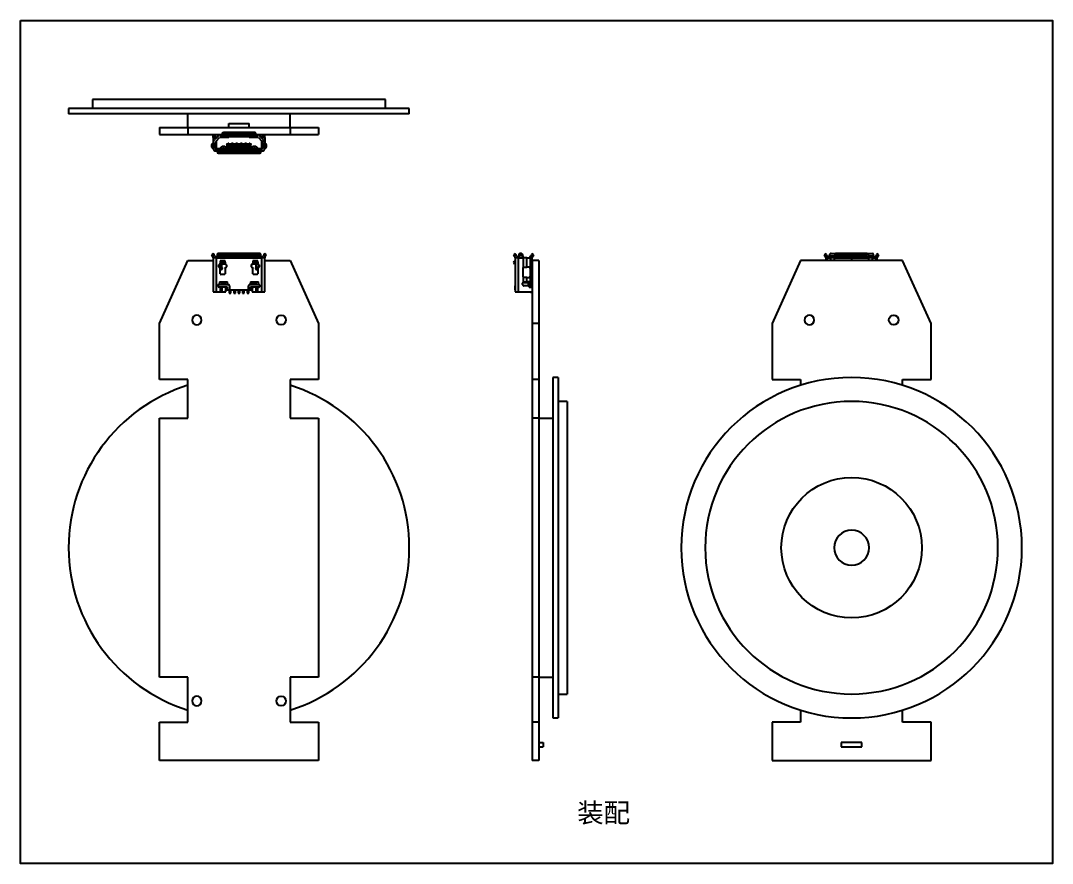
# Model space of a CAD drawing. Header units: inches. Extents: x 386 to 767, y 488 to 611.
# Drawn here: x 616.5 to 767, y 488 to 611 of the extents above; entities that cross this region are included whole.
import ezdxf

# ---------------------------------------------------------------- set-up
doc = ezdxf.new("R2010")
doc.units = ezdxf.units.IN
doc.header["$MEASUREMENT"] = 0
doc.layers.add('200', color=7, linetype='Continuous')

msp = doc.modelspace()

# ---------------------------------------------------------------- linework, layer by layer
at = {"color": 7}
for p, q in [((640.9, 595.38), (640.9, 597.38)), ((655.8, 595.38), (655.8, 597.38)), ((692.11, 553), (694.11, 553)), ((692.11, 515.2), (694.11, 515.2))]:
    msp.add_line(p, q, dxfattribs=at)
msp.add_lwpolyline([(616.5, 611), (767, 611), (767, 488), (616.5, 488)], close=True)
at = {"layer": '200', "color": 7}
for p, q in [((669.7, 599.48), (627, 599.48)), ((627, 599.48), (627, 598.18)), ((669.7, 598.18), (669.7, 599.48)), ((623.5, 598.18), (623.5, 597.38)), ((673.2, 598.18), (623.5, 598.18)), ((673.2, 597.38), (673.2, 598.18)), ((673.2, 597.38), (623.5, 597.38)), ((646.85, 595.99), (649.85, 595.99)), ((646.85, 595.38), (646.85, 595.99)), ((649.85, 595.38), (649.85, 595.99)), ((636.75, 595.38), (636.75, 594.38)), ((636.75, 595.38), (640.9, 595.38)), ((640.9, 595.38), (640.9, 594.38)), ((640.9, 595.38), (655.8, 595.38)), ((645.9, 594.54), (645.9, 594.3)), ((646.1, 594.41), (646.1, 594.66)), ((648.33, 594.66), (646.1, 594.66)), ((648.33, 594.41), (648.33, 594.66)), ((648.37, 594.66), (648.37, 594.41)), ((650.6, 594.66), (648.37, 594.66)), ((650.6, 594.66), (650.6, 594.41)), ((650.8, 594.3), (650.8, 594.54)), ((655.8, 595.38), (655.8, 594.38)), ((655.8, 595.38), (659.95, 595.38)), ((659.95, 595.38), (659.95, 594.38)), ((636.75, 594.38), (640.9, 594.38)), ((640.9, 594.38), (645.87, 594.38)), ((644.71, 593.03), (644.46, 593.03)), ((644.6, 593.93), (644.6, 594.38)), ((644.9, 593.93), (644.6, 593.93)), ((644.6, 593.93), (644.6, 593.18)), ((644.6, 593.08), (644.6, 593.03)), ((644.84, 593.03), (644.71, 593.03)), ((645.29, 594.13), (644.82, 593.63)), ((644.84, 593.03), (644.84, 592.43)), ((644.9, 593.03), (644.84, 593.03)), ((644.9, 593.93), (644.9, 594.38)), ((644.9, 593.72), (644.9, 593.93)), ((644.9, 593.03), (644.9, 593.08)), ((644.9, 592.43), (644.9, 593.03)), ((644.9, 592.98), (644.9, 593.03)), ((645.12, 594.06), (644.92, 593.86)), ((644.92, 593.86), (644.92, 593.74)), ((645, 593.83), (644.92, 593.86)), ((644.92, 593.22), (644.92, 592.45)), ((645.02, 593.41), (645.02, 592.49)), ((645.04, 593.43), (645.51, 593.93)), ((645.12, 594.06), (645.15, 593.99)), ((645.22, 594.06), (645.12, 594.06)), ((645.35, 594.19), (645.35, 594.38)), ((646.87, 593.96), (645.55, 593.96)), ((646.77, 594.06), (645.73, 594.06)), ((645.8, 594.38), (645.8, 594.38)), ((645.85, 594.38), (645.85, 594.38)), ((645.9, 594.38), (645.87, 594.38)), ((645.87, 594.08), (645.9, 594.08)), ((645.9, 594.3), (645.9, 594.15)), ((648.33, 594.15), (645.9, 594.15)), ((645.9, 594.15), (645.9, 594.08)), ((645.9, 594.08), (648.33, 594.08)), ((646.1, 594.41), (648.33, 594.41)), ((646.65, 594.08), (646.65, 594.06)), ((646.75, 593.06), (646.75, 592.91)), ((646.85, 593.06), (646.75, 593.06)), ((646.77, 594.08), (646.77, 594.06)), ((646.85, 592.91), (646.85, 593.06)), ((646.87, 593.96), (646.87, 594.08)), ((647.25, 593.06), (647.25, 592.91)), ((647.5, 593.06), (647.25, 593.06)), ((647.5, 592.91), (647.5, 593.06)), ((647.9, 593.06), (647.9, 592.91)), ((648.15, 593.06), (647.9, 593.06)), ((648.15, 592.91), (648.15, 593.06)), ((648.33, 594.41), (648.33, 594.15)), ((648.33, 594.38), (648.37, 594.38)), ((648.33, 594.08), (648.33, 594.15)), ((648.33, 594.08), (648.37, 594.08)), ((648.37, 594.41), (648.37, 594.15)), ((648.37, 594.41), (650.6, 594.41)), ((650.8, 594.15), (648.37, 594.15)), ((648.37, 594.15), (648.37, 594.08)), ((648.37, 594.08), (650.8, 594.08)), ((648.54, 594.08), (648.93, 594.08)), ((648.8, 593.06), (648.55, 593.06)), ((648.55, 593.06), (648.55, 592.91)), ((648.8, 592.91), (648.8, 593.06)), ((649.1, 594.08), (649.14, 594.08)), ((649.2, 593.06), (649.2, 592.91)), ((649.45, 593.06), (649.2, 593.06)), ((649.45, 592.91), (649.45, 593.06)), ((649.83, 594.08), (649.83, 593.96)), ((651.15, 593.96), (649.83, 593.96)), ((649.95, 593.06), (649.85, 593.06)), ((649.85, 593.06), (649.85, 592.91)), ((649.95, 593.06), (649.85, 593.06)), ((649.93, 594.06), (649.93, 594.08)), ((650.97, 594.06), (649.93, 594.06)), ((649.95, 593.06), (649.95, 592.91)), ((650.05, 594.08), (650.05, 594.06)), ((650.83, 594.38), (650.8, 594.38)), ((650.8, 594.15), (650.8, 594.3)), ((650.8, 594.08), (650.8, 594.15)), ((650.8, 594.08), (650.83, 594.08)), ((650.83, 594.38), (655.8, 594.38)), ((650.9, 594.38), (650.9, 594.38)), ((651.19, 593.93), (651.66, 593.43)), ((651.35, 594.38), (651.35, 594.19)), ((651.88, 593.63), (651.41, 594.13)), ((651.58, 594.06), (651.48, 594.06)), ((651.55, 593.99), (651.58, 594.06)), ((651.78, 593.86), (651.58, 594.06)), ((651.68, 592.49), (651.68, 593.41)), ((651.78, 593.86), (651.7, 593.83)), ((651.78, 593.74), (651.78, 593.86)), ((651.78, 592.45), (651.78, 593.22)), ((651.8, 594.38), (651.8, 593.93)), ((652.1, 593.93), (651.8, 593.93)), ((651.8, 593.93), (651.8, 593.72)), ((651.8, 593.08), (651.8, 593.03)), ((651.8, 593.03), (651.8, 592.43)), ((651.86, 593.03), (651.8, 593.03)), ((651.8, 593.03), (651.8, 592.98)), ((651.86, 592.43), (651.86, 593.03)), ((651.99, 593.03), (651.86, 593.03)), ((652.24, 593.03), (651.99, 593.03)), ((652.1, 593.18), (652.09, 593.18)), ((652.1, 593.93), (652.1, 594.38)), ((652.1, 593.93), (652.1, 593.18)), ((652.1, 593.14), (652.1, 593.18)), ((652.1, 593.08), (652.1, 593.03)), ((655.8, 594.38), (659.95, 594.38)), ((644.35, 592.83), (644.6, 592.83)), ((644.35, 592.83), (644.35, 592.63)), ((644.6, 592.63), (644.35, 592.63)), ((644.46, 592.43), (644.71, 592.43)), ((644.6, 592.63), (644.6, 592.83)), ((644.6, 592.43), (644.6, 592.38)), ((644.84, 592.43), (644.71, 592.43)), ((644.9, 592.43), (644.84, 592.43)), ((644.9, 592.38), (644.9, 592.43)), ((645.02, 592.49), (644.92, 592.45)), ((645.12, 592.25), (644.92, 592.45)), ((645.02, 592.49), (645.16, 592.35)), ((645.15, 592.23), (645.05, 592.23)), ((645.15, 591.93), (645.05, 591.93)), ((645.16, 592.35), (645.12, 592.25)), ((645.12, 592.25), (645.48, 592.25)), ((651.55, 592.23), (645.15, 592.23)), ((645.15, 592.23), (645.15, 592.16)), ((645.15, 592.16), (645.15, 592.02)), ((645.15, 592.16), (651.55, 592.16)), ((645.15, 592.02), (645.15, 591.77)), ((645.16, 592.35), (645.57, 592.35)), ((645.46, 592.23), (645.31, 592.23)), ((651.35, 591.91), (645.35, 591.91)), ((645.35, 591.66), (645.35, 591.91)), ((645.35, 591.66), (651.35, 591.66)), ((645.57, 592.35), (645.48, 592.25)), ((645.59, 592.25), (645.48, 592.25)), ((645.57, 592.35), (645.89, 592.7)), ((645.79, 592.47), (645.66, 592.31)), ((645.89, 592.7), (646.31, 592.7)), ((646.02, 592.28), (645.99, 592.23)), ((646.2, 592.25), (646, 592.25)), ((646.12, 592.25), (646.1, 592.23)), ((646.21, 592.23), (646.18, 592.28)), ((646.31, 592.7), (646.63, 592.35)), ((646.54, 592.31), (646.41, 592.47)), ((646.6, 592.91), (646.6, 592.63)), ((646.75, 592.91), (646.6, 592.91)), ((646.6, 592.63), (646.68, 592.63)), ((646.73, 592.25), (646.61, 592.25)), ((646.63, 592.35), (650.07, 592.35)), ((646.63, 592.35), (646.73, 592.25)), ((646.68, 592.63), (646.75, 592.63)), ((646.73, 592.25), (649.98, 592.25)), ((646.75, 592.63), (646.75, 592.91)), ((646.75, 592.91), (646.85, 592.91)), ((649.95, 592.63), (646.75, 592.63)), ((646.75, 592.63), (646.75, 592.48)), ((646.75, 592.48), (649.95, 592.48)), ((647.25, 592.96), (646.85, 592.96)), ((646.85, 592.92), (647.25, 592.92)), ((646.85, 592.8), (646.85, 592.91)), ((647.25, 592.88), (646.85, 592.88)), ((646.85, 592.78), (647.25, 592.78)), ((647.25, 592.91), (647.25, 592.78)), ((647.25, 592.91), (647.5, 592.91)), ((647.9, 592.96), (647.5, 592.96)), ((647.5, 592.92), (647.9, 592.92)), ((647.5, 592.8), (647.5, 592.91)), ((647.9, 592.88), (647.5, 592.88)), ((647.5, 592.78), (647.9, 592.78)), ((647.9, 592.91), (647.9, 592.78)), ((647.9, 592.91), (648.15, 592.91)), ((648.55, 592.96), (648.15, 592.96)), ((648.15, 592.92), (648.55, 592.92)), ((648.15, 592.8), (648.15, 592.91)), ((648.55, 592.88), (648.15, 592.88)), ((648.15, 592.78), (648.55, 592.78)), ((648.55, 592.91), (648.55, 592.78)), ((648.55, 592.91), (648.8, 592.91)), ((649.2, 592.96), (648.8, 592.96)), ((648.8, 592.92), (649.2, 592.92)), ((648.8, 592.8), (648.8, 592.91)), ((649.2, 592.88), (648.8, 592.88)), ((648.8, 592.78), (649.2, 592.78)), ((649.2, 592.91), (649.2, 592.78)), ((649.2, 592.91), (649.45, 592.91)), ((649.85, 592.96), (649.45, 592.96)), ((649.45, 592.92), (649.85, 592.92)), ((649.45, 592.8), (649.45, 592.91)), ((649.85, 592.88), (649.45, 592.88)), ((649.45, 592.78), (649.85, 592.78)), ((649.85, 592.91), (649.85, 592.78)), ((649.85, 592.91), (649.95, 592.91)), ((649.95, 592.91), (649.95, 592.63)), ((650.1, 592.91), (649.95, 592.91)), ((649.95, 592.48), (649.95, 592.63)), ((649.95, 592.63), (650.1, 592.63)), ((650.07, 592.35), (649.98, 592.25)), ((649.98, 592.25), (650.09, 592.25)), ((650.07, 592.35), (650.39, 592.7)), ((650.1, 592.63), (650.1, 592.91)), ((650.29, 592.47), (650.16, 592.31)), ((650.39, 592.7), (650.81, 592.7)), ((650.52, 592.28), (650.49, 592.23)), ((650.5, 592.25), (650.7, 592.25)), ((650.6, 592.23), (650.58, 592.25)), ((650.71, 592.23), (650.68, 592.28)), ((650.81, 592.7), (651.13, 592.35)), ((651.04, 592.31), (650.91, 592.47)), ((651.11, 592.25), (651.23, 592.25)), ((651.13, 592.35), (651.54, 592.35)), ((651.13, 592.35), (651.23, 592.25)), ((651.58, 592.25), (651.23, 592.25)), ((651.31, 592.23), (651.24, 592.23)), ((651.39, 592.23), (651.31, 592.23)), ((651.35, 591.91), (651.35, 591.66)), ((651.54, 592.35), (651.68, 592.49)), ((651.58, 592.25), (651.54, 592.35)), ((651.55, 592.16), (651.55, 592.23)), ((651.65, 592.23), (651.55, 592.23)), ((651.55, 592.16), (651.55, 592.02)), ((651.55, 591.77), (651.55, 592.02)), ((651.65, 591.93), (651.55, 591.93)), ((651.78, 592.45), (651.58, 592.25)), ((651.68, 592.49), (651.78, 592.45)), ((651.8, 592.43), (651.86, 592.43)), ((651.8, 592.43), (651.8, 592.38)), ((651.99, 592.43), (651.86, 592.43)), ((651.99, 592.43), (652.24, 592.43)), ((652.09, 592.85), (652.35, 592.85)), ((652.1, 592.83), (652.1, 592.63)), ((652.1, 592.83), (652.35, 592.83)), ((652.35, 592.63), (652.1, 592.63)), ((652.1, 592.43), (652.1, 592.38)), ((652.35, 592.63), (652.35, 592.83)), ((644.6, 576.99), (644.35, 576.83)), ((644.35, 576.83), (644.46, 576.66)), ((644.46, 576.66), (644.71, 576.82)), ((644.46, 576.66), (644.58, 576.45)), ((644.71, 576.82), (644.6, 576.99)), ((644.84, 576.61), (644.71, 576.82)), ((645.15, 576.84), (645.15, 576.67)), ((645.15, 576.46), (645.15, 576.67)), ((651.55, 576.46), (645.15, 576.46)), ((645.15, 576.46), (645.15, 576.4)), ((645.35, 576.83), (645.35, 577)), ((651.35, 577), (645.35, 577)), ((645.35, 576.83), (651.35, 576.83)), ((651.35, 577), (651.35, 576.83)), ((651.55, 576.67), (651.55, 576.84)), ((651.55, 576.67), (651.55, 576.46)), ((651.55, 576.4), (651.55, 576.46)), ((651.99, 576.82), (651.86, 576.61)), ((652.1, 576.99), (651.99, 576.82)), ((651.99, 576.82), (652.24, 576.66)), ((652.35, 576.83), (652.1, 576.99)), ((652.12, 576.45), (652.24, 576.66)), ((652.24, 576.66), (652.35, 576.83)), ((688.63, 577), (688.38, 576.83)), ((688.38, 576.83), (688.49, 576.67)), ((688.49, 576.67), (688.74, 576.84)), ((688.49, 576.67), (688.64, 576.46)), ((688.74, 576.84), (688.63, 577)), ((688.88, 576.63), (688.74, 576.84)), ((689.16, 576.82), (689.16, 576.66)), ((689.16, 576.45), (689.16, 576.66)), ((689.76, 576.45), (689.16, 576.45)), ((689.16, 576.45), (689.16, 576.4)), ((689.36, 576.83), (689.36, 576.99)), ((689.56, 576.99), (689.36, 576.99)), ((689.36, 576.83), (689.56, 576.83)), ((689.56, 576.99), (689.56, 576.83)), ((689.57, 576.99), (689.57, 576.83)), ((689.76, 576.66), (689.76, 576.82)), ((689.76, 576.66), (689.76, 576.45)), ((689.76, 576.4), (689.76, 576.45)), ((690.88, 576.63), (691.02, 576.84)), ((691.13, 577), (691.02, 576.84)), ((691.02, 576.84), (691.27, 576.67)), ((691.12, 576.46), (691.27, 576.67)), ((691.38, 576.83), (691.13, 577)), ((691.27, 576.67), (691.38, 576.83)), ((733.96, 576.99), (733.71, 576.83)), ((733.96, 576.99), (733.71, 576.83)), ((733.71, 576.83), (733.81, 576.66)), ((733.71, 576.83), (733.71, 576.83)), ((733.81, 576.66), (734.07, 576.82)), ((733.81, 576.66), (733.94, 576.45)), ((734.07, 576.82), (733.96, 576.99)), ((733.96, 576.99), (733.96, 576.99)), ((734.07, 576.82), (734.2, 576.61)), ((734.51, 576.63), (734.51, 576.84)), ((735.26, 576.63), (734.51, 576.63)), ((734.51, 576.63), (734.51, 576.4)), ((734.71, 577), (735.46, 577)), ((735.26, 576.84), (735.26, 576.67)), ((735.26, 576.46), (735.26, 576.67)), ((737.69, 576.46), (735.26, 576.46)), ((735.26, 576.46), (735.26, 576.4)), ((735.46, 576.83), (735.46, 577)), ((737.69, 577), (735.46, 577)), ((735.46, 576.83), (737.69, 576.83)), ((737.69, 576.83), (737.69, 577)), ((737.69, 577), (737.73, 577)), ((737.69, 576.83), (737.69, 576.46)), ((737.73, 576.63), (737.69, 576.63)), ((737.69, 576.4), (737.69, 576.46)), ((737.73, 577), (737.73, 576.83)), ((739.96, 577), (737.73, 577)), ((737.73, 576.83), (739.96, 576.83)), ((737.73, 576.46), (737.73, 576.83)), ((740.16, 576.46), (737.73, 576.46)), ((737.73, 576.46), (737.73, 576.4)), ((739.96, 577), (739.96, 576.83)), ((739.96, 577), (740.71, 577)), ((740.16, 576.67), (740.16, 576.84)), ((740.16, 576.67), (740.16, 576.46)), ((740.91, 576.63), (740.16, 576.63)), ((740.16, 576.4), (740.16, 576.46)), ((740.91, 576.63), (740.91, 576.84)), ((740.91, 576.4), (740.91, 576.63)), ((741.22, 576.61), (741.35, 576.82)), ((741.45, 576.99), (741.35, 576.82)), ((741.35, 576.82), (741.6, 576.66)), ((741.71, 576.83), (741.45, 576.99)), ((741.47, 576.45), (741.6, 576.66)), ((741.6, 576.66), (741.71, 576.83)), ((636.75, 566.8), (640.9, 576)), ((640.9, 576), (644.6, 576)), ((644.6, 576.4), (644.6, 571.4)), ((645.05, 576.4), (644.6, 576.4)), ((645.05, 571.4), (645.05, 576.4)), ((645.15, 576.4), (645.05, 576.4)), ((645.15, 576.4), (651.55, 576.4)), ((645.43, 575.05), (645.43, 575.35)), ((645.44, 575), (645.51, 575)), ((645.51, 575.45), (645.51, 575)), ((645.51, 575), (645.8, 575)), ((645.53, 575.45), (645.62, 575.45)), ((646.33, 575.96), (645.62, 575.96)), ((645.62, 575.96), (645.62, 575.87)), ((645.62, 575.87), (646.33, 575.87)), ((645.62, 575.87), (645.62, 575.76)), ((645.62, 575.76), (646.33, 575.76)), ((645.62, 575.76), (645.62, 575.5)), ((645.62, 575.5), (646.33, 575.5)), ((645.62, 575.45), (645.62, 575.5)), ((645.87, 574.97), (645.87, 575.5)), ((646.33, 575.87), (646.33, 575.96)), ((646.33, 575.76), (646.33, 575.87)), ((646.33, 575.76), (646.33, 575.5)), ((646.33, 575.5), (646.33, 575.45)), ((646.33, 575.45), (646.43, 575.45)), ((646.53, 575.35), (646.53, 575.05)), ((650.18, 575.05), (650.18, 575.35)), ((650.28, 575.45), (650.38, 575.45)), ((651.08, 575.96), (650.38, 575.96)), ((650.38, 575.96), (650.38, 575.87)), ((650.38, 575.87), (650.38, 575.76)), ((650.38, 575.87), (651.08, 575.87)), ((650.38, 575.76), (650.38, 575.5)), ((650.38, 575.76), (651.08, 575.76)), ((650.38, 575.5), (651.08, 575.5)), ((650.38, 575.45), (650.38, 575.5)), ((650.83, 575.5), (650.83, 574.97)), ((650.9, 575), (651.19, 575)), ((651.08, 575.87), (651.08, 575.96)), ((651.08, 575.76), (651.08, 575.87)), ((651.08, 575.76), (651.08, 575.5)), ((651.08, 575.5), (651.08, 575.45)), ((651.08, 575.45), (651.18, 575.45)), ((651.19, 575), (651.19, 575.45)), ((651.19, 575), (651.26, 575)), ((651.28, 575.35), (651.28, 575.05)), ((651.65, 576.4), (651.55, 576.4)), ((651.65, 576.4), (651.65, 571.4)), ((652.1, 576.4), (651.65, 576.4)), ((652.1, 571.4), (652.1, 576.4)), ((652.1, 576), (655.8, 576)), ((655.8, 576), (659.95, 566.8)), ((688.41, 575.76), (688.61, 575.87)), ((688.41, 575.76), (688.56, 575.5)), ((688.56, 575.5), (688.66, 575.56)), ((688.66, 576.4), (688.66, 571.4)), ((689.11, 576.4), (688.66, 576.4)), ((689.11, 571.4), (689.11, 576.4)), ((689.16, 576.4), (689.11, 576.4)), ((689.16, 576.4), (689.76, 576.4)), ((689.81, 576.4), (689.76, 576.4)), ((689.81, 576.4), (689.81, 574.92)), ((690.36, 576.4), (689.81, 576.4)), ((689.91, 575), (690.36, 575)), ((690.36, 575), (690.36, 576.4)), ((690.36, 576.4), (690.85, 576.4)), ((690.85, 575), (690.36, 575)), ((690.81, 574.97), (690.81, 574.9)), ((690.85, 576.4), (690.85, 575)), ((691.11, 576.4), (690.85, 576.4)), ((690.85, 575), (691.1, 575)), ((691.11, 576), (691.11, 576.4)), ((692.11, 576), (691.11, 576)), ((691.11, 576), (691.11, 566.8)), ((692.11, 576), (692.11, 566.8)), ((730.26, 576), (726.11, 566.8)), ((745.16, 576), (730.26, 576)), ((733.96, 576.4), (733.96, 576)), ((734.17, 576.4), (733.96, 576.4)), ((734.17, 576), (734.17, 576.4)), ((734.17, 576.4), (734.64, 576.4)), ((734.64, 576.4), (734.64, 576)), ((735.23, 576.4), (734.64, 576.4)), ((735.23, 576), (735.23, 576.4)), ((735.23, 576.4), (735.26, 576.4)), ((735.26, 576.4), (737.69, 576.4)), ((737.69, 576.4), (737.69, 576)), ((737.69, 576.4), (737.73, 576.4)), ((737.73, 576.4), (740.16, 576.4)), ((737.73, 576), (737.73, 576.4)), ((740.16, 576.4), (740.19, 576.4)), ((740.19, 576.4), (740.19, 576)), ((740.77, 576.4), (740.19, 576.4)), ((740.77, 576), (740.77, 576.4)), ((740.77, 576.4), (741.24, 576.4)), ((741.24, 576.4), (741.24, 576)), ((741.45, 576.4), (741.24, 576.4)), ((741.45, 576), (741.45, 576.4)), ((741.46, 576.4), (741.45, 576.4)), ((741.46, 576), (741.46, 576.4)), ((749.31, 566.8), (745.16, 576)), ((645.62, 574.7), (645.8, 574.7)), ((645.62, 574.05), (645.62, 574.85)), ((646.23, 573.95), (645.73, 573.95)), ((645.9, 574.9), (645.9, 574.8)), ((646.33, 574.85), (646.33, 574.05)), ((650.38, 574.05), (650.38, 574.85)), ((650.98, 573.95), (650.48, 573.95)), ((650.8, 574.8), (650.8, 574.9)), ((650.9, 574.7), (651.08, 574.7)), ((651.08, 574.85), (651.08, 574.05)), ((689.81, 573.6), (689.81, 574.9)), ((689.81, 573.58), (689.81, 572.87)), ((690.36, 573.5), (689.91, 573.5)), ((690.36, 572.9), (690.36, 573.5)), ((690.36, 573.5), (690.85, 573.5)), ((690.81, 574.9), (691.11, 574.9)), ((690.81, 574.8), (690.81, 574.9)), ((691.11, 574.8), (690.81, 574.8)), ((690.81, 574.8), (690.81, 574.7)), ((690.81, 574.7), (690.81, 573.8)), ((691.11, 574.7), (690.81, 574.7)), ((690.81, 573.8), (691.11, 573.8)), ((690.81, 573.8), (690.81, 573.7)), ((690.81, 573.7), (691.11, 573.7)), ((690.81, 573.6), (690.81, 573.7)), ((691.11, 573.6), (690.81, 573.6)), ((690.81, 573.6), (690.81, 573.53)), ((690.85, 573.5), (690.85, 572.9)), ((691.1, 573.5), (690.85, 573.5)), ((645.31, 572.25), (645.31, 572.35)), ((645.46, 572.5), (645.51, 572.5)), ((645.6, 572.1), (645.46, 572.1)), ((645.48, 572.5), (645.48, 572.48)), ((646.73, 572.48), (645.48, 572.48)), ((645.51, 572.9), (646.69, 572.9)), ((645.51, 572.9), (645.51, 572.5)), ((645.51, 572.5), (645.89, 572.5)), ((645.6, 572.1), (645.6, 571.4)), ((645.9, 572.1), (645.6, 572.1)), ((645.62, 572.17), (646.65, 572.17)), ((645.62, 572.1), (645.62, 572.17)), ((645.67, 572.12), (645.62, 572.17)), ((646.65, 572.12), (645.67, 572.12)), ((645.89, 572.5), (645.89, 572.9)), ((645.89, 572.5), (646.02, 572.5)), ((645.89, 572.5), (645.89, 572.48)), ((645.9, 571.4), (645.9, 572.1)), ((646.28, 572.1), (645.9, 572.1)), ((646.02, 572.9), (646.02, 572.5)), ((646.02, 572.5), (646.18, 572.5)), ((646.18, 572.5), (646.18, 572.9)), ((646.18, 572.5), (646.31, 572.5)), ((646.23, 572.1), (646.23, 572.12)), ((646.31, 572.9), (646.31, 572.5)), ((646.31, 572.5), (646.69, 572.5)), ((646.31, 572.5), (646.31, 572.48)), ((646.65, 572.17), (646.65, 571.7)), ((646.69, 572.5), (646.69, 572.9)), ((646.69, 572.5), (646.75, 572.5)), ((646.73, 572.48), (646.73, 572.5)), ((646.95, 572.3), (646.95, 571.7)), ((649.75, 571.7), (649.75, 572.3)), ((649.95, 572.5), (650.01, 572.5)), ((649.98, 572.48), (649.98, 572.5)), ((649.98, 572.48), (651.23, 572.48)), ((650.01, 572.9), (651.19, 572.9)), ((650.01, 572.9), (650.01, 572.5)), ((650.01, 572.5), (650.39, 572.5)), ((650.05, 572.17), (651.08, 572.17)), ((650.05, 571.7), (650.05, 572.17)), ((651.03, 572.12), (650.05, 572.12)), ((650.39, 572.5), (650.39, 572.9)), ((650.39, 572.5), (650.52, 572.5)), ((650.39, 572.5), (650.39, 572.48)), ((650.8, 572.1), (650.42, 572.1)), ((650.47, 572.12), (650.47, 572.1)), ((650.52, 572.9), (650.52, 572.5)), ((650.52, 572.5), (650.68, 572.5)), ((650.68, 572.5), (650.68, 572.9)), ((650.68, 572.5), (650.81, 572.5)), ((650.8, 572.1), (650.8, 571.4)), ((651.1, 572.1), (650.8, 572.1)), ((650.81, 572.9), (650.81, 572.5)), ((650.81, 572.5), (651.19, 572.5)), ((650.81, 572.5), (650.81, 572.48)), ((651.08, 572.17), (651.03, 572.12)), ((651.08, 572.17), (651.08, 572.1)), ((651.1, 571.4), (651.1, 572.1)), ((651.24, 572.1), (651.1, 572.1)), ((651.19, 572.5), (651.19, 572.9)), ((651.19, 572.5), (651.24, 572.5)), ((651.23, 572.5), (651.23, 572.48)), ((651.39, 572.35), (651.39, 572.25)), ((688.66, 572.9), (688.66, 572.5)), ((688.66, 572.9), (688.66, 572.5)), ((688.66, 572.5), (688.66, 572.48)), ((688.66, 572.48), (688.66, 572.3)), ((688.66, 571.7), (688.66, 572.3)), ((689.71, 572.5), (689.71, 572.7)), ((689.73, 572.8), (690.59, 572.8)), ((689.91, 572.9), (690.36, 572.9)), ((690.66, 572.3), (689.91, 572.3)), ((690.85, 572.9), (690.36, 572.9)), ((690.59, 572.8), (690.54, 572.9)), ((690.59, 572.8), (690.79, 572.8)), ((690.59, 572.3), (690.59, 572.8)), ((690.66, 572.1), (690.66, 572.3)), ((690.66, 572.1), (691.11, 572.1)), ((690.69, 572.9), (690.79, 572.8)), ((690.79, 572.8), (690.79, 572.1)), ((690.79, 572.8), (690.81, 572.8)), ((690.79, 572.58), (690.81, 572.58)), ((690.86, 572.23), (690.79, 572.23)), ((690.81, 572.9), (690.81, 572.77)), ((690.81, 572.77), (691.11, 572.77)), ((690.81, 572.53), (690.81, 572.77)), ((691.11, 572.53), (690.81, 572.53)), ((690.81, 572.53), (690.81, 572.5)), ((690.81, 572.5), (690.91, 572.4)), ((690.85, 572.9), (691.11, 572.9)), ((690.91, 572.4), (691.11, 572.4)), ((644.6, 571.4), (645.05, 571.4)), ((645.05, 571.4), (645.6, 571.4)), ((645.6, 571.4), (645.9, 571.4)), ((645.9, 571.4), (646.28, 571.4)), ((646.28, 571.4), (646.45, 571.4)), ((646.43, 571.6), (646.43, 571.9)), ((646.45, 571.4), (646.45, 571.7)), ((646.45, 571.7), (646.65, 571.7)), ((646.65, 571.7), (646.95, 571.7)), ((646.93, 571.7), (646.93, 571.2)), ((646.93, 571.2), (647.18, 571.2)), ((646.95, 571.7), (649.75, 571.7)), ((647.18, 571.2), (647.18, 571.7)), ((647.58, 571.7), (647.58, 571.2)), ((647.58, 571.2), (647.83, 571.2)), ((647.83, 571.2), (647.83, 571.7)), ((648.23, 571.7), (648.23, 571.2)), ((648.23, 571.2), (648.48, 571.2)), ((648.48, 571.2), (648.48, 571.7)), ((648.88, 571.7), (648.88, 571.2)), ((648.88, 571.2), (649.13, 571.2)), ((649.13, 571.2), (649.13, 571.7)), ((649.53, 571.7), (649.53, 571.2)), ((649.53, 571.2), (649.78, 571.2)), ((649.75, 571.7), (650.05, 571.7)), ((649.78, 571.2), (649.78, 571.7)), ((650.05, 571.7), (650.25, 571.7)), ((650.25, 571.7), (650.25, 571.4)), ((650.25, 571.4), (650.42, 571.4)), ((650.27, 571.9), (650.27, 571.6)), ((650.42, 571.4), (650.8, 571.4)), ((650.8, 571.4), (651.1, 571.4)), ((651.1, 571.4), (651.65, 571.4)), ((651.65, 571.4), (652.1, 571.4)), ((688.66, 571.7), (688.66, 571.4)), ((688.66, 571.4), (689.11, 571.4)), ((689.11, 571.4), (691.11, 571.4)), ((691.01, 571.2), (691.01, 571.4)), ((691.01, 571.2), (691.11, 571.2)), ((636.75, 558.6), (636.75, 566.8)), ((659.95, 566.8), (659.95, 558.6)), ((692.11, 566.8), (691.11, 566.8)), ((691.11, 566.8), (691.11, 558.6)), ((692.11, 566.8), (692.11, 558.6)), ((726.11, 566.8), (726.11, 558.6)), ((749.31, 558.6), (749.31, 566.8)), ((640.9, 558.6), (636.75, 558.6)), ((640.9, 553), (640.9, 558.6)), ((659.95, 558.6), (655.8, 558.6)), ((655.8, 558.6), (655.8, 553)), ((692.11, 558.6), (691.11, 558.6)), ((691.11, 558.6), (691.11, 553)), ((692.11, 558.6), (692.11, 553)), ((694.91, 558.92), (694.11, 558.92)), ((694.11, 558.92), (694.11, 534.07)), ((694.91, 558.92), (694.91, 534.07)), ((726.11, 558.6), (730.26, 558.6)), ((730.26, 558.6), (730.26, 557.78)), ((745.16, 558.6), (749.31, 558.6)), ((745.16, 557.78), (745.16, 558.6)), ((696.21, 555.42), (694.91, 555.42)), ((696.21, 555.42), (696.21, 534.07)), ((636.75, 515.2), (636.75, 553)), ((636.75, 553), (640.9, 553)), ((655.8, 553), (659.95, 553)), ((659.95, 553), (659.95, 515.2)), ((692.11, 553), (691.11, 553)), ((691.11, 553), (691.11, 515.2)), ((692.11, 553), (692.11, 515.2)), ((694.11, 534.07), (694.11, 509.22)), ((694.91, 534.07), (694.91, 509.22)), ((696.21, 534.07), (696.21, 512.72)), ((640.9, 515.2), (636.75, 515.2)), ((640.9, 508.6), (640.9, 515.2)), ((659.95, 515.2), (655.8, 515.2)), ((655.8, 515.2), (655.8, 508.6)), ((692.11, 515.2), (691.11, 515.2)), ((691.11, 515.2), (691.11, 508.6)), ((692.11, 515.2), (692.11, 508.6)), ((694.91, 512.72), (696.21, 512.72)), ((730.26, 510.36), (730.26, 508.6)), ((745.16, 508.6), (745.16, 510.36)), ((694.11, 509.22), (694.91, 509.22)), ((636.75, 503), (636.75, 508.6)), ((636.75, 508.6), (640.9, 508.6)), ((655.8, 508.6), (659.95, 508.6)), ((659.95, 508.6), (659.95, 503)), ((692.11, 508.6), (691.11, 508.6)), ((691.11, 508.6), (691.11, 503)), ((692.11, 508.6), (692.11, 503)), ((726.11, 508.6), (726.11, 503)), ((730.26, 508.6), (726.11, 508.6)), ((749.31, 508.6), (745.16, 508.6)), ((749.31, 503), (749.31, 508.6)), ((692.11, 505.62), (692.71, 505.62)), ((692.11, 505.02), (692.71, 505.02)), ((692.71, 505.62), (692.71, 505.02)), ((739.21, 505.62), (736.21, 505.62)), ((736.21, 505.62), (736.21, 505.02)), ((736.21, 505.02), (739.21, 505.02)), ((739.21, 505.02), (739.21, 505.62)), ((659.95, 503), (636.75, 503)), ((692.11, 503), (691.11, 503)), ((726.11, 503), (749.31, 503))]:
    msp.add_line(p, q, dxfattribs=at)
at = {"layer": '200', "color": 7, "extrusion": (0, 0, -1)}
for centre, radius in [((-642.2, 567.3), 0.7), ((-731.56, 567.3), 0.7), ((-737.71, 534.07), 24.85), ((-737.71, 534.07), 21.35), ((-737.71, 534.07), 2.55), ((-642.2, 511.7), 0.7)]:
    msp.add_circle(centre, radius, dxfattribs=at)
at = {"layer": '200', "color": 7}
for centre, radius in [((654.5, 567.3), 0.7), ((743.86, 567.3), 0.7), ((737.71, 534.07), 10.25), ((654.5, 511.7), 0.7)]:
    msp.add_circle(centre, radius, dxfattribs=at)
at = {"layer": '200', "color": 7, "extrusion": (0, 0, -1)}
for centre, radius, start, end in [((-645.4, 593.08), 0.8, 0, 9.3381), ((-645.4, 593.08), 0.8, 9.3381, 43.3126), ((-645.87, 593.58), 0.8, 43.3126, 90), ((-646.75, 592.91), 0.15, 360, 90), ((-649.95, 592.91), 0.15, 90, 180), ((-650.83, 593.58), 0.8, 90, 136.6874), ((-651.3, 593.08), 0.8, 136.6874, 180), ((-645.05, 592.38), 0.45, 270, 0), ((-646.1, 592.21), 0.4, 39.2215, 140.7785), ((-646.75, 592.63), 0.15, 270, 360), ((-649.95, 592.63), 0.15, 189.3381, 270), ((-649.95, 592.63), 0.15, 180, 189.3381), ((-650.6, 592.21), 0.4, 39.2215, 140.7785), ((-651.65, 592.38), 0.45, 180, 270), ((-644.5, 576.4), 0.4, 148.0849, 180), ((-652.2, 576.4), 0.4, 0, 31.9151), ((-688.56, 576.4), 0.4, 145.4157, 180), ((-691.21, 576.4), 0.4, 0, 34.5843), ((-733.86, 576.4), 0.4, 148.0849, 180), ((-741.56, 576.4), 0.4, 0, 31.9151), ((-645.53, 574.85), 0.1, 90, 180.0005), ((-646.43, 574.85), 0.1, 0, 90), ((-650.28, 574.85), 0.1, 90, 180), ((-651.18, 574.85), 0.1, 0, 90), ((-690.86, 572.08), 0.15, 90, 101.7867), ((-690.86, 572.08), 0.15, 101.7867, 172.3377), ((-690.86, 571.93), 0.3, 95.8427, 146.4427)]:
    msp.add_arc(centre, radius, start, end, dxfattribs=at)
at = {"layer": '200', "color": 7}
for centre, radius, start, end in [((645.4, 593.08), 0.5, 170.6619, 180), ((645.4, 593.08), 0.5, 136.6874, 170.6619), ((645.87, 593.58), 0.5, 90, 136.6874), ((649.83, 594.06), 0.1, 270, 0), ((650.83, 593.58), 0.5, 43.3126, 90), ((651.3, 593.08), 0.5, 0, 43.3126), ((645.05, 592.38), 0.15, 180, 270), ((645.51, 592.43), 0.2, 270, 320.7785), ((646.1, 592.21), 0.1, 39.2215, 140.7785), ((646.69, 592.43), 0.2, 219.2215, 270), ((650.01, 592.43), 0.2, 270, 320.7785), ((650.6, 592.21), 0.1, 39.0308, 140.7785), ((651.19, 592.43), 0.2, 219.2215, 270), ((651.65, 592.38), 0.15, 270, 360), ((644.5, 576.4), 0.1, 360, 31.9151), ((652.2, 576.4), 0.1, 148.0849, 180), ((688.56, 576.4), 0.1, 0, 34.5843), ((691.21, 576.4), 0.1, 145.4157, 180), ((733.86, 576.4), 0.1, 0, 31.9151), ((741.56, 576.4), 0.1, 148.0849, 180), ((645.53, 575.35), 0.1, 117.7782, 180), ((645.53, 575.05), 0.1, 180, 269.9995), ((645.53, 575.35), 0.1, 90, 117.7782), ((645.8, 574.9), 0.1, 0, 45.573), ((646.43, 575.35), 0.1, 0, 90), ((646.43, 575.05), 0.1, 270, 0), ((650.28, 575.35), 0.1, 117.7782, 180), ((650.28, 575.05), 0.1, 180, 270), ((650.28, 575.35), 0.1, 90, 117.7782), ((650.9, 574.9), 0.1, 134.427, 180), ((651.18, 575.35), 0.1, 0, 90), ((651.18, 575.05), 0.1, 270, 0), ((688.56, 575.96), 0.1, 300, 360), ((689.91, 574.9), 0.1, 170.172, 180), ((645.73, 574.05), 0.1, 180, 270), ((645.8, 574.8), 0.1, 270, 297.7783), ((645.8, 574.8), 0.1, 297.7783, 0), ((646.23, 574.05), 0.1, 270, 0), ((650.48, 574.05), 0.1, 180, 270), ((650.9, 574.8), 0.1, 180, 270), ((650.98, 574.05), 0.1, 270, 360), ((689.91, 573.6), 0.1, 180, 189.8994), ((645.46, 572.35), 0.15, 117.7782, 180), ((645.46, 572.25), 0.15, 180, 270), ((645.46, 572.35), 0.15, 90, 117.7782), ((646.75, 572.3), 0.2, 0, 90), ((649.95, 572.3), 0.2, 117.7782, 180), ((649.95, 572.3), 0.2, 90, 117.7782), ((651.24, 572.35), 0.15, 360, 90), ((651.24, 572.25), 0.15, 270, 297.7782), ((651.24, 572.25), 0.15, 297.7782, 360), ((689.91, 572.7), 0.2, 119.5157, 180), ((689.91, 572.5), 0.2, 180, 258.2132), ((689.91, 572.5), 0.2, 258.2132, 270), ((648.35, 534.07), 24.85, 107.4488, 252.5569), ((648.35, 534.07), 24.85, 0, 72.5513), ((648.35, 534.07), 24.85, 287.4431, 0)]:
    msp.add_arc(centre, radius, start, end, dxfattribs=at)
for centre, major_axis, ratio, start_param, end_param in [((646.1, 594.54), (0.2, 0), 0.567619, 1.570796, 3.141593), ((650.6, 594.54), (0.2, 0), 0.567619, 0, 1.570796), ((644.46, 592.83), (0, 0.2), 0.528662, 0, 1.570796), ((644.71, 592.83), (0, -0.2), 0.528662, 3.141593, 4.712389), ((646.1, 594.3), (-0.2, 0), 0.567619, 4.712389, 6.283185), ((650.6, 594.3), (-0.2, 0), 0.567619, 3.141593, 4.712389), ((651.99, 592.83), (0, 0.2), 0.528662, 4.80234, 6.283185), ((652.24, 592.83), (0, -0.2), 0.528662, 1.660747, 3.141593), ((644.46, 592.63), (0, 0.2), 0.528662, 1.570796, 3.141593), ((644.71, 592.63), (0, -0.2), 0.528662, 4.712389, 6.283185), ((645.35, 592.02), (0.2, 0), 0.567619, 3.141593, 4.712389), ((645.35, 591.77), (-0.2, 0), 0.567619, 0, 1.570796), ((651.35, 592.02), (0.2, 0), 0.567619, 4.712389, 6.283185), ((651.35, 591.77), (-0.2, 0), 0.567619, 1.570796, 3.141593), ((651.99, 592.63), (0, 0.2), 0.528662, 3.141593, 4.712389), ((651.99, 592.83), (0, 0.2), 0.528662, 4.712389, 4.80234), ((652.24, 592.63), (0, -0.2), 0.528662, 0, 1.570796), ((652.24, 592.83), (0, -0.2), 0.528662, 1.570796, 1.660747), ((645.35, 576.84), (0.2, 0), 0.823292, 1.570796, 3.141593), ((645.35, 576.67), (-0.2, 0), 0.823292, 4.712389, 6.283185), ((651.35, 576.84), (0.2, 0), 0.823292, 0, 1.570796), ((651.35, 576.67), (-0.2, 0), 0.823292, 3.141593, 4.712389), ((689.36, 576.82), (0.2, 0), 0.848832, 1.570796, 3.141593), ((689.36, 576.66), (-0.2, 0), 0.848832, 4.712389, 6.283185), ((689.56, 576.82), (0.2, 0), 0.848832, 1.480846, 1.570796), ((689.56, 576.66), (-0.2, 0), 0.848832, 4.622438, 4.712389), ((689.56, 576.82), (0.2, 0), 0.848832, 0, 1.480846), ((689.56, 576.66), (-0.2, 0), 0.848832, 3.141593, 4.622438), ((734.71, 576.84), (0.2, 0), 0.823292, 1.570796, 3.141593), ((735.46, 576.84), (0.2, 0), 0.823292, 1.570796, 3.141593), ((735.46, 576.67), (-0.2, 0), 0.823292, 4.712389, 6.283185), ((739.96, 576.84), (0.2, 0), 0.823292, 0, 1.570796), ((739.96, 576.67), (-0.2, 0), 0.823292, 3.141593, 4.712389), ((740.71, 576.84), (0.2, 0), 0.823292, 0, 1.570796), ((646.28, 571.9), (0, -0.2), 0.743145, 1.569716, 3.141593), ((650.42, 571.9), (0, 0.2), 0.743145, 0, 1.570796), ((646.28, 571.6), (0, -0.2), 0.743145, 0, 1.569785), ((650.42, 571.6), (0, 0.2), 0.743145, 1.570796, 2.092953), ((650.42, 571.6), (0, 0.2), 0.743145, 2.092956, 3.141592)]:
    msp.add_ellipse(centre, major_axis=major_axis, ratio=ratio, start_param=start_param, end_param=end_param, dxfattribs=at)
for points, degree in [([(646.82, 593.97), (646.82, 593.98), (646.81, 593.98), (646.8, 593.99), (646.79, 594), (646.78, 594.01), (646.78, 594.03), (646.77, 594.05), (646.77, 594.06), (646.77, 594.06)], 3), ([(646.87, 593.96), (646.86, 593.96), (646.85, 593.96), (646.84, 593.97), (646.83, 593.97), (646.82, 593.97)], 3), ([(646.85, 592.78), (646.85, 592.8)], 1), ([(646.85, 592.8), (646.98, 592.8), (647.12, 592.8), (647.25, 592.8)], 3), ([(647.5, 592.78), (647.5, 592.8)], 1), ([(647.5, 592.8), (647.63, 592.8), (647.77, 592.8), (647.9, 592.8)], 3), ([(648.15, 592.78), (648.15, 592.8)], 1), ([(648.15, 592.8), (648.28, 592.8), (648.42, 592.8), (648.55, 592.8)], 3), ([(648.8, 592.78), (648.8, 592.8)], 1), ([(648.8, 592.8), (648.93, 592.8), (649.07, 592.8), (649.2, 592.8)], 3), ([(649.45, 592.8), (649.58, 592.8), (649.72, 592.8), (649.85, 592.8)], 3), ([(649.45, 592.78), (649.45, 592.8)], 1), ([(645.8, 575), (645.83, 575), (645.85, 574.99), (645.87, 574.97)], 3), ([(650.83, 574.97), (650.85, 574.99), (650.87, 575), (650.9, 575)], 3), ([(689.91, 573.5), (689.88, 573.5)], 1), ([(689.81, 572.87), (689.82, 572.88), (689.84, 572.89), (689.87, 572.9), (689.89, 572.9), (689.91, 572.9)], 3)]:
    msp.add_open_spline(points, degree=degree, dxfattribs=at)
for points, knots in [([(689.81, 574.92), (689.81, 574.94), (689.82, 574.96), (689.86, 574.99), (689.88, 575), (689.91, 575)], [0, 0, 0, 0, 0.5, 0.5, 1, 1, 1, 1]), ([(690.81, 574.97), (690.81, 574.98), (690.81, 574.98), (690.8, 574.99), (690.8, 574.99), (690.8, 575)], [0, 0, 0, 0, 0.37373, 0.37373, 1, 1, 1, 1]), ([(689.88, 573.5), (689.87, 573.51), (689.85, 573.52), (689.82, 573.54), (689.81, 573.56), (689.81, 573.58)], [0, 0, 0, 0, 0.5, 0.5, 1, 1, 1, 1]), ([(690.81, 573.53), (690.81, 573.52), (690.81, 573.51), (690.8, 573.51), (690.8, 573.5), (690.8, 573.5)], [0, 0, 0, 0, 0.429319, 0.429319, 1, 1, 1, 1])]:
    msp.add_open_spline(points, degree=3, knots=knots, dxfattribs=at)

# ---------------------------------------------------------------- texts
at = {"insert": (697.69, 496.8), "char_height": 2.8257, "width": 537.0328, "attachment_point": 1}
msp.add_mtext('{\\fSimSun|b0|i0|c134|p2;装配}', dxfattribs=at)

doc.saveas('drawing.dxf')
